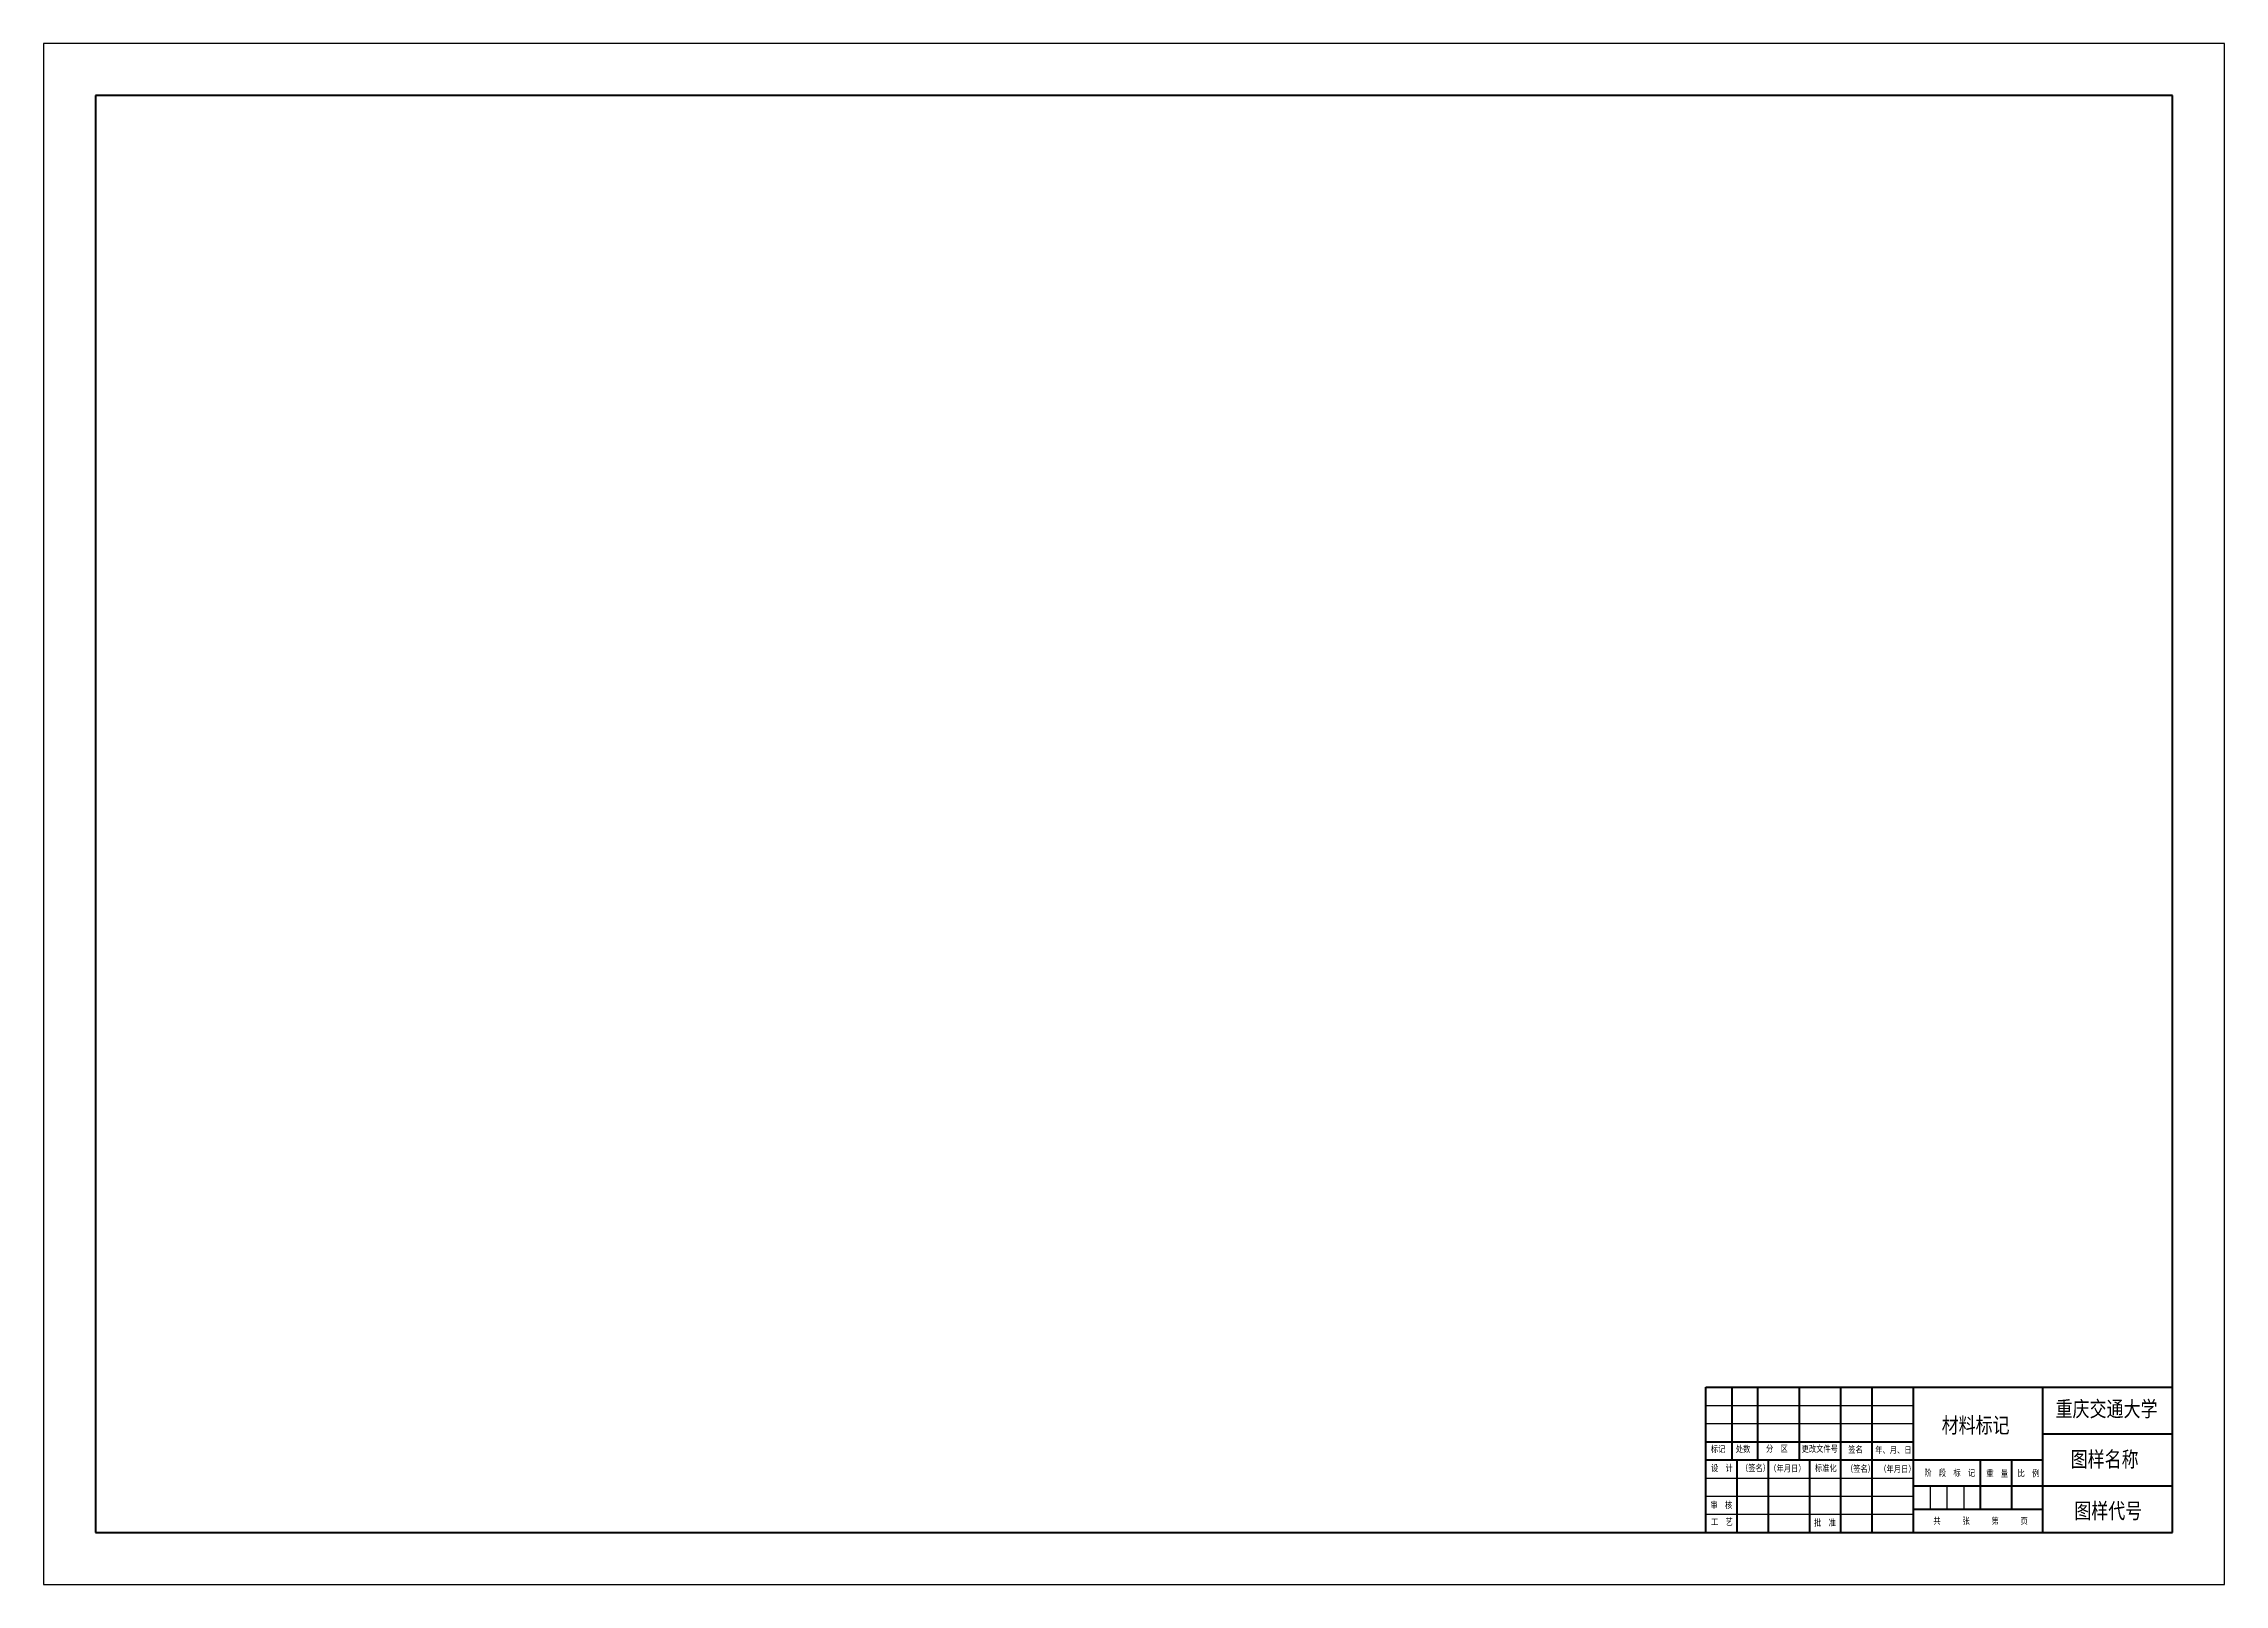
# Model space of a CAD drawing. Header units: millimetres. Extents: x 4796 to 5637, y 2122 to 2716.
import ezdxf

# ---------------------------------------------------------------- set-up
doc = ezdxf.new("R2010")
doc.units = ezdxf.units.MM
doc.layers.add('总内框线', color=7, linetype='Continuous', lineweight=50)
doc.styles.add('陈杰（2）', font='arial.ttf', dxfattribs={"width": 0.8})

msp = doc.modelspace()

# ---------------------------------------------------------------- linework, layer by layer
for p, q in [((4795.51, 2716.48), (4795.51, 2122.48)), ((5636.51, 2716.48), (4795.51, 2716.48)), ((5636.51, 2122.48), (5636.51, 2716.48)), ((5616.51, 2198.48), (5616.51, 2142.48)), ((5436.51, 2191.48), (5516.51, 2191.48)), ((5436.51, 2184.48), (5516.51, 2184.48)), ((5436.51, 2163.48), (5516.51, 2163.48)), ((5436.51, 2156.48), (5516.51, 2156.48)), ((5523.01, 2160.48), (5523.01, 2151.48)), ((5529.51, 2160.48), (5529.51, 2151.48)), ((5536.01, 2160.48), (5536.01, 2151.48)), ((5436.51, 2149.48), (5516.51, 2149.48)), ((5616.51, 2142.48), (5436.51, 2142.48)), ((4795.51, 2122.48), (5636.51, 2122.48))]:
    msp.add_line(p, q)
at = {"layer": '总内框线'}
for p, q in [((5616.51, 2696.48), (4815.51, 2696.48)), ((4815.51, 2696.48), (4815.51, 2142.48)), ((5616.51, 2142.48), (5616.51, 2696.48)), ((5436.51, 2198.48), (5616.51, 2198.48)), ((5436.51, 2142.48), (5436.51, 2198.48)), ((5446.51, 2198.48), (5446.51, 2170.48)), ((5456.51, 2198.48), (5456.51, 2170.48)), ((5472.51, 2198.48), (5472.51, 2170.48)), ((5488.51, 2198.48), (5488.51, 2170.48)), ((5500.51, 2198.48), (5500.51, 2142.48)), ((5516.51, 2198.48), (5516.51, 2142.48)), ((5566.51, 2142.48), (5566.51, 2198.48)), ((5566.51, 2180.48), (5616.51, 2180.48)), ((5436.51, 2177.48), (5516.51, 2177.48)), ((5436.51, 2170.48), (5566.51, 2170.48)), ((5448.51, 2170.48), (5448.51, 2142.48)), ((5460.51, 2170.48), (5460.51, 2142.48)), ((5476.51, 2170.48), (5476.51, 2142.48)), ((5488.51, 2170.48), (5488.51, 2142.48)), ((5542.51, 2151.48), (5542.51, 2170.48)), ((5554.51, 2151.48), (5554.51, 2170.48)), ((5516.51, 2160.48), (5566.51, 2160.48)), ((5566.51, 2160.48), (5616.51, 2160.48)), ((5516.51, 2151.48), (5566.51, 2151.48)), ((4815.51, 2142.48), (5616.51, 2142.48))]:
    msp.add_line(p, q, dxfattribs=at)

# ---------------------------------------------------------------- texts
at = {"attachment_point": 1, "style": '陈杰（2）'}
for s, insert, char_height, width in [('{\\fFangSong|b0|i0|c134|p49;材料标记}', (5527.48, 2186.84), 6, 93.0193), ('{\\fFangSong|b0|i0|c134|p49;重庆交通大学}', (5571.42, 2193.12), 6, 91.6659), ('{\\fSimSun|b0|i0|c134|p2;标记}', (5438.47, 2175.92), 2.5, 93.0193), ('{\\fSimSun|b0|i0|c134|p2;处数}', (5448.09, 2175.93), 2.5, 93.0193), ('{\\fSimSun|b0|i0|c134|p2;分\u3000区}', (5459.75, 2176.06), 2.5, 93.0193), ('{\\fSimSun|b0|i0|c134|p2;更改文件号}', (5473.48, 2176), 2.5, 93.0193), ('{\\fSimSun|b0|i0|c134|p2;签名}', (5491.47, 2175.74), 2.5, 93.0193), ('{\\fSimSun|b0|i0|c134|p2;年、月、日}', (5501.86, 2175.55), 2.5, 93.0193), ('{\\fFangSong|b0|i0|c134|p49;图样名称}', (5577.24, 2173.71), 6, 93.0193), ('{\\fSimSun|b0|i0|c134|p2;设\u3000计}', (5438.52, 2168.58), 2.5, 93.0193), ('{\\fSimSun|b0|i0|c134|p2;（签名）}', (5450.07, 2168.58), 2.5, 93.0193), ('{\\fSimSun|b0|i0|c134|p2;\u3000（年月日）}', (5458.19, 2168.46), 2.5, 93.0193), ('{\\fSimSun|b0|i0|c134|p2;标准化}', (5478.6, 2168.56), 2.5, 93.0193), ('{\\fSimSun|b0|i0|c134|p2;（签名）}', (5490.57, 2168.31), 2.5, 93.0193), ('{\\fSimSun|b0|i0|c134|p2;（年月日）}', (5503.43, 2168.22), 2.5, 93.0193), ('{\\fSimSun|b0|i0|c134|p2;阶\u3000段\u3000标\u3000记}', (5520.81, 2166.73), 2.5, 93.0193), ('{\\fSimSun|b0|i0|c134|p2;重\u3000量}', (5544.7, 2166.5), 2.5, 93.0193), ('{\\fSimSun|b0|i0|c134|p2;比\u3000例}', (5556.75, 2166.57), 2.5, 93.0193), ('{\\fSimSun|b0|i0|c134|p2;审\u3000核}', (5438.32, 2154.31), 2.5, 93.0193), ('{\\fSimSun|b0|i0|c134|p2;图样代号}', (5578.64, 2153.84), 6, 93.0193), ('{\\fSimSun|b0|i0|c134|p2;工\u3000艺}', (5438.52, 2147.82), 2.5, 93.0193), ('{\\fSimSun|b0|i0|c134|p2;批\u3000准}', (5478.29, 2147.5), 2.5, 93.0193), ('{\\fSimSun|b0|i0|c134|p2;共\u3000\u3000\u3000张\u3000\u3000\u3000第\u3000\u3000\u3000页}', (5524.31, 2148.21), 2.5, 93.0193)]:
    msp.add_mtext(s, dxfattribs=dict(at, insert=insert, char_height=char_height, width=width))

doc.saveas('drawing.dxf')
